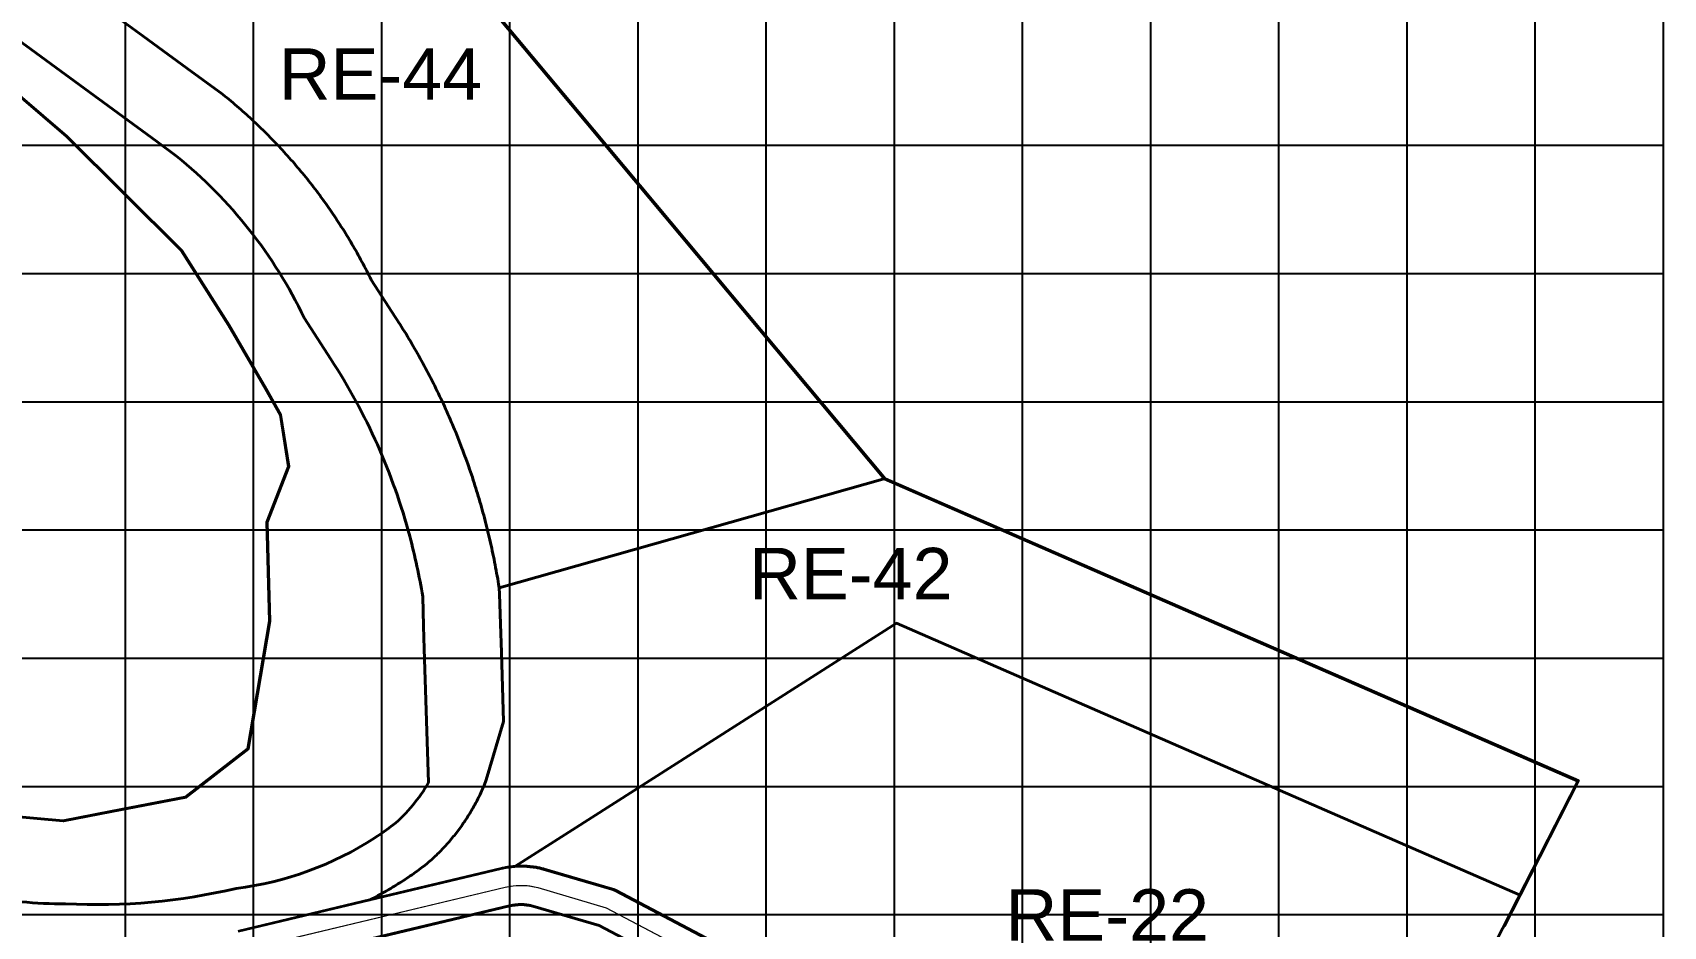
# Model space of a CAD drawing. Header units: millimetres. Extents: x 464536 to 476893, y 870501 to 881610.
# Drawn here: x 471328 to 472600, y 872891 to 873588 of the extents above; entities that cross this region are included whole.
import ezdxf
from ezdxf.enums import TextEntityAlignment as Align

# ---------------------------------------------------------------- set-up
doc = ezdxf.new("R2010")
doc.units = ezdxf.units.MM
for name, color, linetype, lineweight in [('Center_1', 7, 'Continuous', 5), ('Land Use Code', 7, 'Continuous', 35), ('Proposed Road Net work', 7, 'Continuous', 35), ('Recreational _ Environmental', 84, 'Continuous', 35), ('Residence', 50, 'Continuous', 35), ('Services', 170, 'Continuous', 35), ('Structure Plan Boundries', 7, 'Continuous', 35), ('Water Bodies', 132, 'Continuous', 35)]:
    doc.layers.add(name, color=color, linetype=linetype, lineweight=lineweight)
doc.layers.add('Grid1', color=7, linetype='Continuous')
doc.styles.add('Arial', font='arial.ttf')

msp = doc.modelspace()

# ---------------------------------------------------------------- linework, layer by layer
at = {"layer": 'Center_1'}
msp.add_lwpolyline([(471316.5, 872854.3), (471343.5, 872850.5), (471345.1, 872850.4), (471383.2, 872851.4), (471384.2, 872851.4), (471385.3, 872851.6), (471451.7, 872865.2), (471491.2, 872872.4), (471696.4, 872921.4), (471702.7, 872922.5), (471709.2, 872922.8), (471715.6, 872922.4), (471721.9, 872921.1), (471775.2, 872905.4), (472398.8, 872576.7)], dxfattribs=at)
msp.add_polyline3d([(471530, 872881.7, 0), (471696.4, 872921.4, 0), (471700.6, 872922.2, 0), (471704.9, 872922.7, 0), (471709.2, 872922.8, 0), (471713.4, 872922.6, 0), (471717.7, 872922, 0), (471721.9, 872921.1, 0), (471775.2, 872905.4, 0), (472018.7, 872777.1, 0)], dxfattribs=at)
at = {"layer": 'Grid1'}
for p, q in [((471400, 870600), (471400, 881600)), ((471500, 870600), (471500, 881600)), ((471600, 870600), (471600, 881600)), ((471700, 870600), (471700, 881600)), ((471800, 870600), (471800, 881600)), ((471900, 870600), (471900, 881600)), ((472000, 870600), (472000, 881600)), ((472100, 870600), (472100, 881600)), ((472200, 870600), (472200, 881600)), ((472300, 870600), (472300, 881600)), ((472400, 870600), (472400, 881600)), ((472500, 870600), (472500, 881600)), ((472600, 870600), (472600, 881600)), ((464700, 873500), (472600, 873500)), ((464700, 873400), (472600, 873400)), ((464700, 873300), (472600, 873300)), ((464700, 873200), (472600, 873200)), ((464700, 873100), (472600, 873100)), ((464700, 873000), (472600, 873000)), ((464700, 872900), (472600, 872900))]:
    msp.add_line(p, q, dxfattribs=at)
at = {"layer": 'Proposed Road Net work'}
for points in [[(471488.1, 872887.1, 0), (471692.9, 872936, 0), (471693.7, 872936.2, 0), (471694.5, 872936.3, 0), (471695.3, 872936.5, 0), (471696.1, 872936.7, 0), (471696.9, 872936.8, 0), (471697.8, 872936.9, 0), (471698.6, 872937.1, 0), (471699.4, 872937.2, 0), (471700.2, 872937.3, 0), (471701, 872937.4, 0), (471701.9, 872937.5, 0), (471702.7, 872937.6, 0), (471703.5, 872937.6, 0), (471704.3, 872937.7, 0), (471705.2, 872937.7, 0), (471706, 872937.8, 0), (471706.8, 872937.8, 0), (471707.7, 872937.8, 0), (471708.5, 872937.8, 0), (471709.3, 872937.8, 0), (471710.1, 872937.8, 0), (471711, 872937.8, 0), (471711.8, 872937.7, 0), (471712.6, 872937.7, 0), (471713.4, 872937.6, 0), (471714.3, 872937.6, 0), (471715.1, 872937.5, 0), (471715.9, 872937.4, 0), (471716.7, 872937.3, 0), (471717.6, 872937.2, 0), (471718.4, 872937.1, 0), (471719.2, 872937, 0), (471720, 872936.9, 0), (471720.8, 872936.7, 0), (471721.6, 872936.6, 0), (471722.5, 872936.4, 0), (471723.3, 872936.2, 0), (471724.1, 872936, 0), (471724.9, 872935.8, 0), (471725.6, 872935.7, 0), (471726.1, 872935.5, 0), (471779.5, 872919.8, 0), (471780.4, 872919.5, 0), (471782.2, 872918.7, 0), (472405.8, 872590, 0)], [(471488.1, 872887.1, 0), (471692.9, 872936, 0), (471693.7, 872936.2, 0), (471694.5, 872936.3, 0), (471695.3, 872936.5, 0), (471696.1, 872936.7, 0), (471696.9, 872936.8, 0), (471697.8, 872936.9, 0), (471698.6, 872937.1, 0), (471699.4, 872937.2, 0), (471700.2, 872937.3, 0), (471701, 872937.4, 0), (471701.9, 872937.5, 0), (471702.7, 872937.6, 0), (471703.5, 872937.6, 0), (471704.3, 872937.7, 0), (471705.2, 872937.7, 0), (471706, 872937.8, 0), (471706.8, 872937.8, 0), (471707.7, 872937.8, 0), (471708.5, 872937.8, 0), (471709.3, 872937.8, 0), (471710.1, 872937.8, 0), (471711, 872937.8, 0), (471711.8, 872937.7, 0), (471712.6, 872937.7, 0), (471713.4, 872937.6, 0), (471714.3, 872937.6, 0), (471715.1, 872937.5, 0), (471715.9, 872937.4, 0), (471716.7, 872937.3, 0), (471717.6, 872937.2, 0), (471718.4, 872937.1, 0), (471719.2, 872937, 0), (471720, 872936.9, 0), (471720.8, 872936.7, 0), (471721.6, 872936.6, 0), (471722.5, 872936.4, 0), (471723.3, 872936.2, 0), (471724.1, 872936, 0), (471724.9, 872935.8, 0), (471725.6, 872935.7, 0), (471726.1, 872935.5, 0), (471779.5, 872919.8, 0), (471780.4, 872919.5, 0), (471782.2, 872918.7, 0), (472405.8, 872590, 0)], [(472007.2, 872766.2, 0), (471769.6, 872891.4, 0), (471717.8, 872906.7, 0), (471717, 872906.9, 0), (471716.1, 872907.1, 0), (471715.4, 872907.2, 0), (471714.8, 872907.3, 0), (471713.8, 872907.5, 0), (471712.9, 872907.6, 0), (471712.2, 872907.6, 0), (471711.5, 872907.7, 0), (471710.9, 872907.8, 0), (471710.2, 872907.8, 0), (471709.5, 872907.8, 0), (471708.8, 872907.8, 0), (471708.1, 872907.8, 0), (471707.4, 872907.8, 0), (471706.7, 872907.8, 0), (471706, 872907.7, 0), (471705.1, 872907.6, 0), (471704.2, 872907.6, 0), (471703.3, 872907.4, 0), (471702.3, 872907.3, 0), (471701.4, 872907.1, 0), (471700.5, 872906.9, 0), (471699.8, 872906.8, 0), (471536.9, 872868.1, 0)], [(472007.2, 872766.2, 0), (471769.6, 872891.4, 0), (471717.8, 872906.7, 0), (471717, 872906.9, 0), (471716.1, 872907.1, 0), (471715.4, 872907.2, 0), (471714.8, 872907.3, 0), (471713.8, 872907.5, 0), (471712.9, 872907.6, 0), (471712.2, 872907.6, 0), (471711.5, 872907.7, 0), (471710.9, 872907.8, 0), (471710.2, 872907.8, 0), (471709.5, 872907.8, 0), (471708.8, 872907.8, 0), (471708.1, 872907.8, 0), (471707.4, 872907.8, 0), (471706.7, 872907.8, 0), (471706, 872907.7, 0), (471705.1, 872907.6, 0), (471704.2, 872907.6, 0), (471703.3, 872907.4, 0), (471702.3, 872907.3, 0), (471701.4, 872907.1, 0), (471700.5, 872906.9, 0), (471699.8, 872906.8, 0), (471536.9, 872868.1, 0)]]:
    msp.add_polyline3d(points, dxfattribs=at)
at = {"layer": 'Recreational _ Environmental'}
msp.add_lwpolyline([(471307.8, 873588.4), (471424.6, 873502.8), (471440, 873491.5, -0.110621), (471539.5, 873365.5), (471560.4, 873333.1, -0.079141), (471621.9, 873195, -0.025038), (471632, 873148), (471632.7, 873124.9), (471633.2, 873107.3), (471636.5, 873003, -0.087155), (471609, 872969.9, -0.01697), (471594.7, 872959.9, -0.113501), (471486.5, 872920.5, -0.072396), (471353.4, 872908.5, -0.032802), (471318.9, 872910.1)], format="xyb", dxfattribs=at)
for points in [[(471284.6, 872979.2), (471351.4, 872973.1), (471351.8, 872973.1), (471389.3, 872980.4), (471447.4, 872991.7), (471496, 873029.4), (471512.9, 873128.9), (471510.8, 873206.1), (471527.7, 873249.5), (471521.4, 873289.7), (471509.9, 873310), (471481.1, 873359.6), (471444.1, 873417.8), (471354.7, 873506.7), (471297.2, 873555.8)], [(472339.8, 872625.1), (471782.9, 872918.7), (471781, 872919.5), (471780.1, 872919.8), (471726.8, 872935.5), (471726.2, 872935.7), (471725.5, 872935.8), (471724.7, 872936), (471723.9, 872936.2), (471723.1, 872936.4), (471722.3, 872936.6), (471721.4, 872936.7), (471720.6, 872936.9), (471719.8, 872937), (471719, 872937.1), (471718.2, 872937.2), (471717.4, 872937.3), (471716.5, 872937.4), (471715.7, 872937.5), (471714.9, 872937.6), (471714.1, 872937.6), (471713.2, 872937.7), (471712.4, 872937.7), (471711.6, 872937.8), (471710.8, 872937.8), (471709.9, 872937.8), (471709.1, 872937.8), (471708.3, 872937.8), (471707.5, 872937.8), (471706.6, 872937.8), (471705.8, 872937.7), (471705, 872937.7), (471704.2, 872937.6), (471704, 872937.6), (471748.8, 872966.1), (472001.6, 873127.2), (472488.3, 872915.3), (472475.8, 872890.8)]]:
    msp.add_lwpolyline(points, dxfattribs=at)
msp.add_lwpolyline([(471992.7, 873240.1), (472533.9, 873004.5), (472488.3, 872915.3), (472001.6, 873127.2), (471748.8, 872966.1), (471704, 872937.6), (471703.3, 872937.6), (471702.5, 872937.5), (471701.7, 872937.4), (471700.9, 872937.3), (471700, 872937.2), (471699.2, 872937.1), (471698.4, 872936.9), (471697.6, 872936.8), (471696.8, 872936.7), (471696, 872936.5), (471695.2, 872936.3), (471694.3, 872936.2), (471693.6, 872936), (471590.8, 872911.5), (471591.3, 872911.7), (471592.8, 872912.5), (471594.2, 872913.2), (471595.7, 872914), (471597.1, 872914.8), (471598.6, 872915.6), (471600, 872916.4), (471601.4, 872917.2), (471602.9, 872918), (471604.3, 872918.8), (471605.7, 872919.7), (471607.1, 872920.5), (471608.5, 872921.3), (471609.9, 872922.2), (471611.3, 872923.1), (471612.7, 872923.9), (471614.1, 872924.8), (471615.5, 872925.7), (471616.9, 872926.6), (471618.2, 872927.5), (471619.6, 872928.4), (471621, 872929.3), (471622.3, 872930.2), (471623.7, 872931.1), (471625, 872932.1), (471626.4, 872933), (471627.7, 872934), (471629.1, 872934.9), (471630.4, 872935.9), (471631.7, 872936.9), (471632.9, 872937.8), (471635.1, 872939.5), (471636, 872940.3), (471636.9, 872941.1), (471637.9, 872942), (471638.9, 872942.8), (471639.1, 872943.1), (471639.8, 872943.7), (471640.8, 872944.6), (471641.7, 872945.5), (471642.7, 872946.4), (471643.6, 872947.3), (471644.5, 872948.2), (471645.5, 872949.2), (471646.4, 872950.1), (471647.3, 872951), (471648.2, 872952), (471649.1, 872952.9), (471650, 872953.9), (471650.8, 872954.9), (471651.7, 872955.8), (471652.6, 872956.8), (471653.4, 872957.8), (471654.2, 872958.8), (471655.1, 872959.8), (471655.9, 872960.8), (471656.7, 872961.8), (471657.5, 872962.8), (471658.3, 872963.9), (471659.1, 872964.9), (471659.9, 872965.9), (471660.7, 872967), (471661.5, 872968), (471662.2, 872969.1), (471663, 872970.2), (471663.7, 872971.2), (471664.5, 872972.3), (471665.2, 872973.4), (471665.9, 872974.5), (471666.6, 872975.6), (471667.3, 872976.7), (471668, 872977.8), (471668.7, 872978.9), (471669.4, 872980), (471670.1, 872981.1), (471670.7, 872982.3), (471671.4, 872983.4), (471672, 872984.5), (471672.6, 872985.7), (471673.2, 872986.8), (471673.9, 872988), (471674.5, 872989.1), (471675.1, 872990.3), (471675.6, 872991.4), (471676.2, 872992.6), (471676.8, 872993.8), (471677.3, 872995), (471677.9, 872996.2), (471678.4, 872997.3), (471679, 872998.5), (471679.5, 872999.7), (471679.9, 873000.8), (471681.4, 873005), (471695, 873050.5), (471693.4, 873104.3), (471692.7, 873126.7), (471691.9, 873149.8), (471691.6, 873154.9)], close=True, dxfattribs=at)
at = {"layer": 'Residence'}
msp.add_polyline3d([(471536.9, 872867.9, 0), (471699.8, 872906.8, 0), (471700.3, 872906.9, 0), (471700.8, 872907, 0), (471701.2, 872907.1, 0), (471701.7, 872907.2, 0), (471702.1, 872907.3, 0), (471702.6, 872907.3, 0), (471703, 872907.4, 0), (471703.5, 872907.5, 0), (471703.9, 872907.5, 0), (471704.4, 872907.6, 0), (471704.9, 872907.6, 0), (471705.3, 872907.7, 0), (471705.8, 872907.7, 0), (471706.2, 872907.7, 0), (471706.7, 872907.8, 0), (471707.2, 872907.8, 0), (471707.6, 872907.8, 0), (471708.1, 872907.8, 0), (471708.6, 872907.8, 0), (471709, 872907.8, 0), (471709.5, 872907.8, 0), (471709.9, 872907.8, 0), (471710.4, 872907.8, 0), (471710.9, 872907.8, 0), (471711.3, 872907.7, 0), (471711.8, 872907.7, 0), (471712.2, 872907.6, 0), (471712.7, 872907.6, 0), (471713.2, 872907.5, 0), (471713.6, 872907.5, 0), (471714.1, 872907.4, 0), (471714.5, 872907.4, 0), (471715, 872907.3, 0), (471715.4, 872907.2, 0), (471715.9, 872907.1, 0), (471716.3, 872907, 0), (471716.8, 872906.9, 0), (471717.2, 872906.8, 0), (471717.8, 872906.7, 0), (471769.6, 872891.4, 0), (472007.3, 872766.1, 0)], dxfattribs=at)
at = {"layer": 'Services'}
msp.add_lwpolyline([(471296.6, 873555.8), (471354.1, 873506.7), (471443.5, 873417.8), (471480.4, 873359.6), (471509.3, 873310), (471520.8, 873289.7), (471527.1, 873249.5), (471510.2, 873206.1), (471512.3, 873128.9), (471495.4, 873029.4), (471446.8, 872991.7), (471388.7, 872980.4), (471351.4, 872973.1), (471284.6, 872979.2)], dxfattribs=at)
at = {"layer": 'Structure Plan Boundries'}
msp.add_lwpolyline([(471319.8, 874043.4), (471992.1, 873239.8), (472533.3, 873004.1), (472333.5, 872613.6)], dxfattribs=at)
msp.add_lwpolyline([(471319.8, 874043.4), (471992.1, 873239.8), (472533.3, 873004.1), (472333.5, 872613.6)], dxfattribs=at)
at = {"layer": 'Water Bodies'}
for points in [[(471334.9, 874026.5), (471992.7, 873240.1), (471691.6, 873154.9), (471691.2, 873157.7), (471690.8, 873159.7), (471690.5, 873161.9), (471690.1, 873164.1), (471689.7, 873166.3), (471689.3, 873168.4), (471688.9, 873170.6), (471688.5, 873172.8), (471688.1, 873174.9), (471687.7, 873177.1), (471687.2, 873179.3), (471686.8, 873181.4), (471686.3, 873183.6), (471685.9, 873185.7), (471685.4, 873187.9), (471684.9, 873190), (471684.4, 873192.2), (471683.9, 873194.3), (471683.4, 873196.4), (471682.9, 873198.6), (471682.4, 873200.8), (471681.8, 873202.9), (471681.3, 873205), (471680.7, 873207.2), (471680.2, 873209.3), (471679.6, 873211.4), (471679, 873213.6), (471678.5, 873215.7), (471677.9, 873217.8), (471677.3, 873219.9), (471676.6, 873222), (471676, 873224.2), (471675.4, 873226.3), (471674.8, 873228.4), (471674.1, 873230.5), (471673.5, 873232.6), (471672.8, 873234.7), (471672.1, 873236.8), (471671.4, 873238.9), (471670.8, 873241), (471670.1, 873243.1), (471669.4, 873245.2), (471668.6, 873247.3), (471667.9, 873249.3), (471667.2, 873251.4), (471666.4, 873253.5), (471665.7, 873255.6), (471664.9, 873257.6), (471664.2, 873259.7), (471663.4, 873261.8), (471662.6, 873263.8), (471661.8, 873265.9), (471661, 873268), (471660.2, 873270), (471659.4, 873272.1), (471658.6, 873274.1), (471657.8, 873276.1), (471656.9, 873278.2), (471656.1, 873280.2), (471655.2, 873282.2), (471654.3, 873284.3), (471653.5, 873286.3), (471652.6, 873288.3), (471651.7, 873290.3), (471650.8, 873292.4), (471649.9, 873294.4), (471649, 873296.4), (471648.1, 873298.4), (471647.1, 873300.4), (471646.2, 873302.4), (471645.2, 873304.4), (471644.3, 873306.3), (471643.3, 873308.3), (471642.3, 873310.3), (471641.4, 873312.3), (471640.4, 873314.2), (471639.4, 873316.2), (471638.4, 873318.2), (471637.4, 873320.1), (471636.3, 873322.1), (471635.3, 873324), (471634.3, 873326), (471633.2, 873327.9), (471632.2, 873329.9), (471631.1, 873331.8), (471630.1, 873333.7), (471629, 873335.7), (471627.9, 873337.6), (471626.8, 873339.5), (471625.7, 873341.4), (471624.6, 873343.3), (471623.5, 873345.2), (471622.4, 873347.1), (471621.2, 873349), (471620.1, 873350.9), (471619, 873352.8), (471617.8, 873354.7), (471616.6, 873356.5), (471615.5, 873358.4), (471614.3, 873360.3), (471613.1, 873362.1), (471611.9, 873364), (471610.8, 873365.7), (471591.8, 873395.1), (471591, 873396.8), (471590.1, 873398.6), (471589.2, 873400.3), (471588.3, 873402.1), (471587.4, 873403.9), (471586.4, 873405.6), (471585.5, 873407.4), (471584.6, 873409.1), (471583.6, 873410.9), (471582.7, 873412.6), (471581.7, 873414.3), (471580.8, 873416.1), (471579.8, 873417.8), (471578.8, 873419.5), (471577.8, 873421.2), (471576.8, 873422.9), (471575.8, 873424.6), (471574.8, 873426.3), (471573.8, 873428), (471572.7, 873429.7), (471571.7, 873431.4), (471570.6, 873433.1), (471569.6, 873434.8), (471568.5, 873436.4), (471567.4, 873438.1), (471566.4, 873439.8), (471565.3, 873441.4), (471564.2, 873443.1), (471563.1, 873444.7), (471562, 873446.4), (471560.9, 873448), (471559.7, 873449.7), (471558.6, 873451.3), (471557.5, 873452.9), (471556.3, 873454.5), (471555.2, 873456.1), (471554, 873457.7), (471552.8, 873459.3), (471551.7, 873460.9), (471550.5, 873462.5), (471549.3, 873464.1), (471548.1, 873465.7), (471546.9, 873467.3), (471545.7, 873468.8), (471544.5, 873470.4), (471543.2, 873471.9), (471542, 873473.5), (471540.7, 873475), (471539.5, 873476.6), (471538.2, 873478.1), (471537, 873479.6), (471535.7, 873481.2), (471534.4, 873482.7), (471533.1, 873484.2), (471531.9, 873485.7), (471530.6, 873487.2), (471529.2, 873488.7), (471527.9, 873490.2), (471526.6, 873491.6), (471525.3, 873493.1), (471524, 873494.6), (471522.6, 873496), (471521.3, 873497.5), (471519.9, 873498.9), (471518.6, 873500.4), (471517.2, 873501.8), (471515.8, 873503.2), (471514.4, 873504.7), (471513.1, 873506.1), (471511.7, 873507.5), (471510.3, 873508.9), (471508.9, 873510.3), (471507.4, 873511.7), (471506, 873513.1), (471504.6, 873514.4), (471503.2, 873515.8), (471501.7, 873517.2), (471500.3, 873518.5), (471498.8, 873519.9), (471497.4, 873521.2), (471495.9, 873522.6), (471494.4, 873523.9), (471493, 873525.2), (471491.5, 873526.5), (471490, 873527.9), (471488.5, 873529.2), (471487, 873530.5), (471485.5, 873531.7), (471484, 873533), (471482.5, 873534.3), (471481, 873535.6), (471479.4, 873536.8), (471478, 873538), (471475.7, 873539.8), (471447.9, 873560.1), (471425.7, 873576.4), (471413.8, 873585.1), (471348.1, 873633.2)], [(471348.1, 873633.2), (471413.8, 873585.1), (471425.7, 873576.4), (471447.9, 873560.1), (471475.7, 873539.8), (471478, 873538), (471479.4, 873536.8), (471481, 873535.6), (471482.5, 873534.3), (471484, 873533), (471485.5, 873531.7), (471487, 873530.5), (471488.5, 873529.2), (471490, 873527.9), (471491.5, 873526.5), (471493, 873525.2), (471494.4, 873523.9), (471495.9, 873522.6), (471497.4, 873521.2), (471498.8, 873519.9), (471500.3, 873518.5), (471501.7, 873517.2), (471503.2, 873515.8), (471504.6, 873514.4), (471506, 873513.1), (471507.4, 873511.7), (471508.9, 873510.3), (471510.3, 873508.9), (471511.7, 873507.5), (471513.1, 873506.1), (471514.4, 873504.7), (471515.8, 873503.2), (471517.2, 873501.8), (471518.6, 873500.4), (471519.9, 873498.9), (471521.3, 873497.5), (471522.6, 873496), (471524, 873494.6), (471525.3, 873493.1), (471526.6, 873491.6), (471527.9, 873490.2), (471529.2, 873488.7), (471530.6, 873487.2), (471531.9, 873485.7), (471533.1, 873484.2), (471534.4, 873482.7), (471535.7, 873481.2), (471537, 873479.6), (471538.2, 873478.1), (471539.5, 873476.6), (471540.7, 873475), (471542, 873473.5), (471543.2, 873471.9), (471544.5, 873470.4), (471545.7, 873468.8), (471546.9, 873467.3), (471548.1, 873465.7), (471549.3, 873464.1), (471550.5, 873462.5), (471551.7, 873460.9), (471552.8, 873459.3), (471554, 873457.7), (471555.2, 873456.1), (471556.3, 873454.5), (471557.5, 873452.9), (471558.6, 873451.3), (471559.7, 873449.7), (471560.9, 873448), (471562, 873446.4), (471563.1, 873444.7), (471564.2, 873443.1), (471565.3, 873441.4), (471566.4, 873439.8), (471567.4, 873438.1), (471568.5, 873436.4), (471569.6, 873434.8), (471570.6, 873433.1), (471571.7, 873431.4), (471572.7, 873429.7), (471573.8, 873428), (471574.8, 873426.3), (471575.8, 873424.6), (471576.8, 873422.9), (471577.8, 873421.2), (471578.8, 873419.5), (471579.8, 873417.8), (471580.8, 873416.1), (471581.7, 873414.3), (471582.7, 873412.6), (471583.6, 873410.9), (471584.6, 873409.1), (471585.5, 873407.4), (471586.4, 873405.6), (471587.4, 873403.9), (471588.3, 873402.1), (471589.2, 873400.3), (471590.1, 873398.6), (471591, 873396.8), (471591.8, 873395.1), (471610.8, 873365.7), (471611.9, 873364), (471613.1, 873362.1), (471614.3, 873360.3), (471615.5, 873358.4), (471616.6, 873356.5), (471617.8, 873354.7), (471619, 873352.8), (471620.1, 873350.9), (471621.2, 873349), (471622.4, 873347.1), (471623.5, 873345.2), (471624.6, 873343.3), (471625.7, 873341.4), (471626.8, 873339.5), (471627.9, 873337.6), (471629, 873335.7), (471630.1, 873333.7), (471631.1, 873331.8), (471632.2, 873329.9), (471633.2, 873327.9), (471634.3, 873326), (471635.3, 873324), (471636.3, 873322.1), (471637.4, 873320.1), (471638.4, 873318.2), (471639.4, 873316.2), (471640.4, 873314.2), (471641.4, 873312.3), (471642.3, 873310.3), (471643.3, 873308.3), (471644.3, 873306.3), (471645.2, 873304.4), (471646.2, 873302.4), (471647.1, 873300.4), (471648.1, 873298.4), (471649, 873296.4), (471649.9, 873294.4), (471650.8, 873292.4), (471651.7, 873290.3), (471652.6, 873288.3), (471653.5, 873286.3), (471654.3, 873284.3), (471655.2, 873282.2), (471656.1, 873280.2), (471656.9, 873278.2), (471657.8, 873276.1), (471658.6, 873274.1), (471659.4, 873272.1), (471660.2, 873270), (471661, 873268), (471661.8, 873265.9), (471662.6, 873263.8), (471663.4, 873261.8), (471664.2, 873259.7), (471664.9, 873257.6), (471665.7, 873255.6), (471666.4, 873253.5), (471667.2, 873251.4), (471667.9, 873249.3), (471668.6, 873247.3), (471669.4, 873245.2), (471670.1, 873243.1), (471670.8, 873241), (471671.4, 873238.9), (471672.1, 873236.8), (471672.8, 873234.7), (471673.5, 873232.6), (471674.1, 873230.5), (471674.8, 873228.4), (471675.4, 873226.3), (471676, 873224.2), (471676.6, 873222), (471677.3, 873219.9), (471677.9, 873217.8), (471678.5, 873215.7), (471679, 873213.6), (471679.6, 873211.4), (471680.2, 873209.3), (471680.7, 873207.2), (471681.3, 873205), (471681.8, 873202.9), (471682.4, 873200.8), (471682.9, 873198.6), (471683.4, 873196.4), (471683.9, 873194.3), (471684.4, 873192.2), (471684.9, 873190), (471685.4, 873187.9), (471685.9, 873185.7), (471686.3, 873183.6), (471686.8, 873181.4), (471687.2, 873179.3), (471687.7, 873177.1), (471688.1, 873174.9), (471688.5, 873172.8), (471688.9, 873170.6), (471689.3, 873168.4), (471689.7, 873166.3), (471690.1, 873164.1), (471690.5, 873161.9), (471690.8, 873159.7), (471691.2, 873157.7), (471691.6, 873154.9), (471691.9, 873149.8), (471692.7, 873126.7), (471693.4, 873104.3), (471695, 873050.5), (471681.4, 873005), (471679.9, 873000.8), (471679.5, 872999.7), (471679, 872998.5), (471678.4, 872997.3), (471677.9, 872996.2), (471677.3, 872995), (471676.8, 872993.8), (471676.2, 872992.6), (471675.6, 872991.4), (471675.1, 872990.3), (471674.5, 872989.1), (471673.9, 872988), (471673.2, 872986.8), (471672.6, 872985.7), (471672, 872984.5), (471671.4, 872983.4), (471670.7, 872982.3), (471670.1, 872981.1), (471669.4, 872980), (471668.7, 872978.9), (471668, 872977.8), (471667.3, 872976.7), (471666.6, 872975.6), (471665.9, 872974.5), (471665.2, 872973.4), (471664.5, 872972.3), (471663.7, 872971.2), (471663, 872970.2), (471662.2, 872969.1), (471661.5, 872968), (471660.7, 872967), (471659.9, 872965.9), (471659.1, 872964.9), (471658.3, 872963.9), (471657.5, 872962.8), (471656.7, 872961.8), (471655.9, 872960.8), (471655.1, 872959.8), (471654.2, 872958.8), (471653.4, 872957.8), (471652.6, 872956.8), (471651.7, 872955.8), (471650.8, 872954.9), (471650, 872953.9), (471649.1, 872952.9), (471648.2, 872952), (471647.3, 872951), (471646.4, 872950.1), (471645.5, 872949.2), (471644.5, 872948.2), (471643.6, 872947.3), (471642.7, 872946.4), (471641.7, 872945.5), (471640.8, 872944.6), (471639.8, 872943.7), (471639.1, 872943.1), (471638.9, 872942.8), (471637.9, 872942), (471636.9, 872941.1), (471636, 872940.3), (471635.1, 872939.5), (471632.9, 872937.8), (471631.7, 872936.9), (471630.4, 872935.9), (471629.1, 872934.9), (471627.7, 872934), (471626.4, 872933), (471625, 872932.1), (471623.7, 872931.1), (471622.3, 872930.2), (471621, 872929.3), (471619.6, 872928.4), (471618.2, 872927.5), (471616.9, 872926.6), (471615.5, 872925.7), (471614.1, 872924.8), (471612.7, 872923.9), (471611.3, 872923.1), (471609.9, 872922.2), (471608.5, 872921.3), (471607.1, 872920.5), (471605.7, 872919.7), (471604.3, 872918.8), (471602.9, 872918), (471601.4, 872917.2), (471600, 872916.4), (471598.6, 872915.6), (471597.1, 872914.8), (471595.7, 872914), (471594.2, 872913.2), (471592.8, 872912.5), (471591.3, 872911.7), (471590.8, 872911.5), (471488.8, 872887.1)]]:
    msp.add_lwpolyline(points, dxfattribs=at)
msp.add_lwpolyline([(471318.9, 872910.1, 0.032802), (471353.4, 872908.5, 0.072396), (471486.5, 872920.5, 0.113501), (471594.7, 872959.9, 0.01697), (471609, 872969.9, 0.087155), (471636.5, 873003), (471633.2, 873107.3), (471632.7, 873124.9), (471632, 873148, 0.025038), (471621.9, 873195, 0.079141), (471560.4, 873333.1), (471539.5, 873365.5, 0.110621), (471440, 873491.5), (471424.6, 873502.8), (471307.8, 873588.4)], format="xyb", dxfattribs=at)

# ---------------------------------------------------------------- texts
at = {"layer": 'Land Use Code', "color": 7, "true_color": 0xffffff, "style": 'Arial'}
for s, p in [('RE-44', (471599, 873523.4)), ('RE-42', (471966, 873133.9)), ('RE-22', (472166.1, 872867.7))]:
    msp.add_text(s, height=40.08, dxfattribs=at).set_placement(p, align=Align.BOTTOM_CENTER)

doc.saveas('drawing.dxf')
